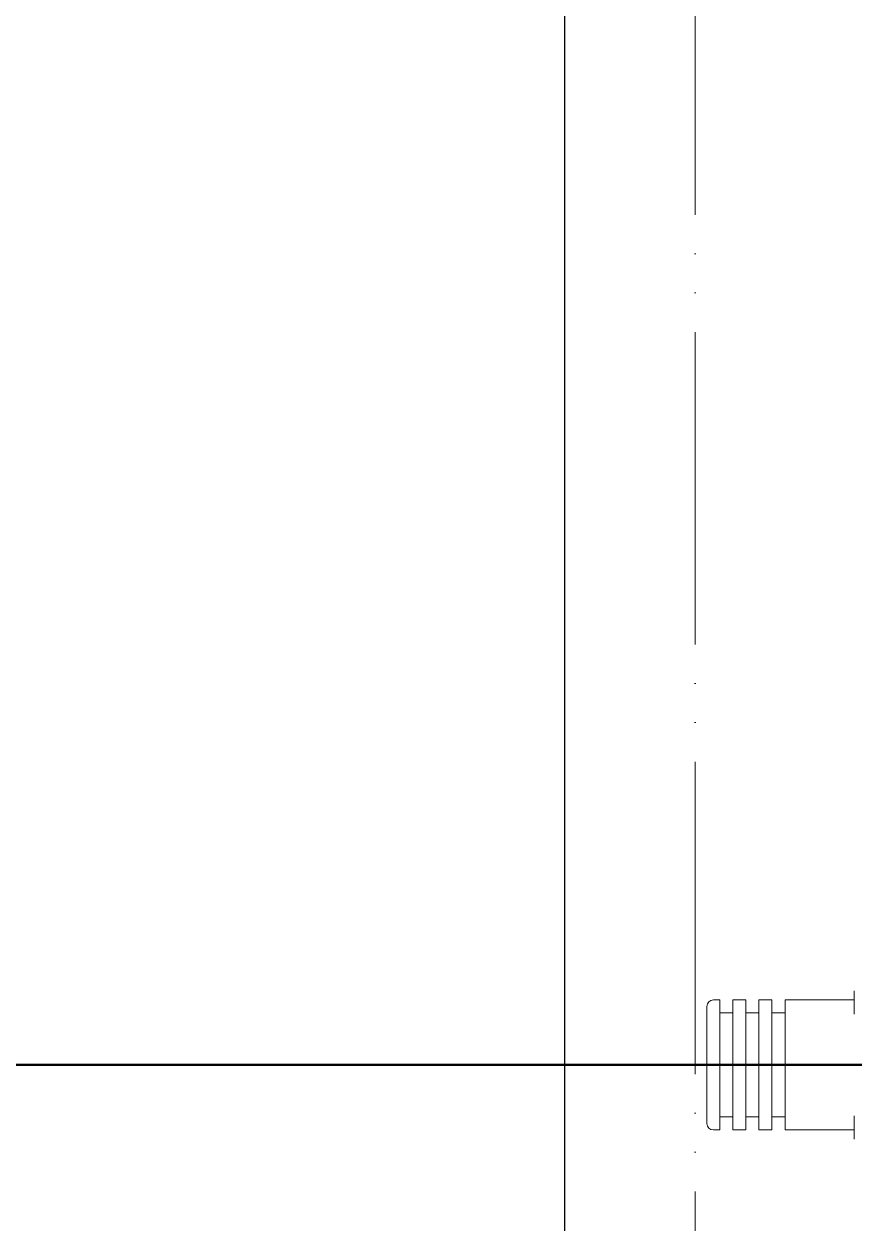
# Model space of a CAD drawing. Header units: millimetres. Extents: x 163705 to 1616509, y 81827 to 302547.
# Drawn here: x 213412 to 214050, y 144438 to 145360 of the extents above; entities that cross this region are included whole.
import ezdxf

# ---------------------------------------------------------------- set-up
doc = ezdxf.new("R2010")
doc.units = ezdxf.units.MM
doc.header["$LTSCALE"] = 10
doc.linetypes.add('ACAD_ISO05W100', pattern=[33, 24, -3, 0, -3, 0, -3])
doc.linetypes.add('CENTER2', pattern=[28.575, 19.05, -3.175, 3.175, -3.175])
for name, color, linetype, lineweight in [('1-中心线', 1, 'CENTER2', 0), ('1-双点线', 8, 'ACAD_ISO05W100', 0), ('1-建筑轮廓', 7, 'Continuous', 20), ('1-设备轮廓', 2, 'Continuous', 18)]:
    doc.layers.add(name, color=color, linetype=linetype, lineweight=lineweight)

# ---------------------------------------------------------------- blocks, each defined once
blk = doc.blocks.new('G$C5C029050')
at = {"layer": '1-双点线'}
blk.add_line((32218.59, 77039.42), (32218.59, 45039.42), dxfattribs=at)
blk = doc.blocks.new('G$C3B61D3F5')
for p, q in [((183, 1245.54), (183, 1256.9)), ((70, 1245), (70, 1200)), ((80, 1250), (75, 1250)), ((80, 1250), (80, 1200)), ((100, 1250), (90, 1250)), ((90, 1250), (90, 1200)), ((100, 1250), (100, 1200)), ((120, 1250), (110, 1250)), ((110, 1250), (110, 1200)), ((120, 1250), (120, 1200)), ((183, 1250), (130, 1250)), ((130, 1250), (130, 1200)), ((183, 1239.1), (183, 1245.54)), ((90, 1240), (80, 1240)), ((110, 1240), (100, 1240)), ((130, 1240), (120, 1240)), ((70, 1200), (70, 1155)), ((80, 1200), (80, 1150)), ((90, 1200), (90, 1150)), ((100, 1200), (100, 1150)), ((110, 1200), (110, 1150)), ((120, 1200), (120, 1150)), ((130, 1200), (130, 1150)), ((80, 1160), (90, 1160)), ((100, 1160), (110, 1160)), ((120, 1160), (130, 1160)), ((183, 1150.93), (183, 1160.9)), ((75, 1150), (80, 1150)), ((90, 1150), (100, 1150)), ((110, 1150), (120, 1150)), ((130, 1150), (183, 1150)), ((183, 1143.1), (183, 1150.93))]:
    blk.add_line(p, q)
for centre, radius, start, end in [((183.1, 1256.9), 0.1, 90, 180), ((75, 1245), 5, 90, 180), ((183.1, 1239.1), 0.1, 180, 270), ((75, 1155), 5, 180, 270), ((183.1, 1160.9), 0.1, 90, 180), ((183.1, 1143.1), 0.1, 180, 270)]:
    blk.add_arc(centre, radius, start, end)
at = {"layer": '1-中心线'}
blk.add_line((265, 1200), (0, 1200), dxfattribs=at)
blk = doc.blocks.new('A$C2f6614b9')
at = {"layer": '1-设备轮廓', "lineweight": 50, "ltscale": 5}
blk.add_line((16925.01, 1949.99), (1300, 1949.99), dxfattribs=at)
at = {"layer": '1-设备轮廓'}
blk.add_blockref('G$C3B61D3F5', (13739.01, 750), dxfattribs=at)

msp = doc.modelspace()

# ---------------------------------------------------------------- linework, layer by layer
msp.add_lwpolyline([(213827.833, 142459.632), (213827.833, 150859.632), (217527.839, 150859.632), (217527.839, 142459.632)], close=True)

# ---------------------------------------------------------------- block references
msp.add_blockref('A$C2f6614b9', (200127.833, 142609.632))
at = {"layer": '1-建筑轮廓'}
msp.add_blockref('G$C5C029050', (181709.24, 95820.209), dxfattribs=at)

doc.saveas('drawing.dxf')
